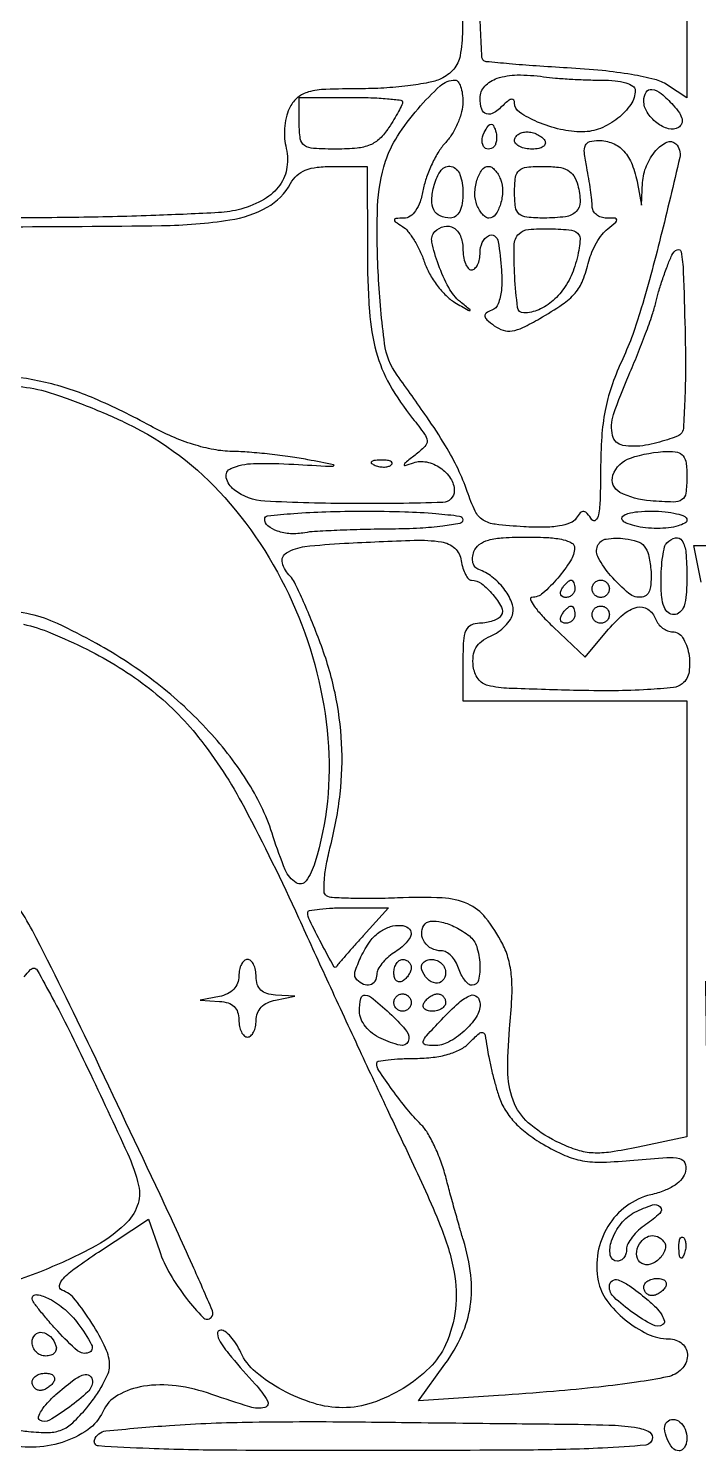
# Model space of a CAD drawing. Extents: x 24 to 1546, y 0 to 2379.
# Drawn here: x 485.6 to 563.3, y 737.5 to 903 of the extents above; entities that cross this region are included whole.
import ezdxf

# ---------------------------------------------------------------- set-up
doc = ezdxf.new("R2010")
doc.units = 0
doc.header["$MEASUREMENT"] = 0
doc.layers.get('0').update_dxf_attribs({"linetype": 'CONTINUOUS'})

msp = doc.modelspace()

# ---------------------------------------------------------------- linework, layer by layer
for points in [[(669.79548, 1002.302636, -0.00002), (669.596685, 899.530331, -0.000025), (669.388942, 796.915146, -0.198373)], [(562, 935.044335), (562, 894.953894), (559.75, 896.427073, 0.083597), (558.266945, 897.07677, 0.019152), (555.580251, 897.643219, 0.017602), (552.153975, 898.106127, 0.01099), (548.115283, 898.418175, -0.003403), (544.491869, 898.642893, -0.005339), (541.380779, 898.890508, -0.001696), (538.700286, 899.14185, -0.173849), (538.367848, 899.298819, -0.185022), (538.217375, 899.636229, -0.001286), (538.053924, 902.837406, -0.004731), (537.910058, 906.52613, -0.002982)], [(536.015313, 911.410515, -0.002637), (535.959564, 902.758476, -0.041573), (535.680656, 899.825705, -0.134548), (534.939788, 898.27382, -0.108011), (533.452947, 897.160515, -0.061081), (532.029325, 896.711519, -0.015376), (529.621998, 896.340901, -0.015464), (526.82337, 896.085299, -0.015039), (523.988131, 896, 0.009162), (520.093164, 895.928624, 0.05458), (518.08446, 895.633873, 0.108391), (516.855171, 895.008371, 0.09851), (515.950153, 893.906859, 0.058403), (515.565323, 892.928416, 0.036389), (515.337963, 891.715536, 0.036165), (515.287748, 890.468906, 0.053517), (515.439171, 889.38634, -0.093967), (515.583468, 886.923396, -0.122555), (514.764196, 884.828274, -0.108616), (512.958836, 883.187211, -0.062704), (510.238233, 882.049332, -0.054851), (507.647818, 881.627836, -0.003914), (500.346175, 881.307232, -0.005338), (491.443368, 881.081261, -0.00362), (481.29969, 881.005577, -0.001545)], [(482.608677, 880, 0.003613), (501.029504, 880.133106, 0.033628), (508.950917, 880.781591, 0.089425), (513.288407, 882.254168, 0.144425), (516.005539, 885.01035, -0.084985), (516.729446, 885.941247, -0.090292), (517.707966, 886.554972, -0.067765), (519.069531, 886.895043, -0.027365), (520.985796, 887), (524.901224, 887), (524.913026, 877.057836, 0.01694), (525.154786, 870.16574, 0.049223), (525.947719, 865.47063, 0.062054), (527.513706, 861.65685, 0.041582), (530.166244, 857.751949, -0.011006), (531.557276, 855.951429, -0.143627), (531.84437, 855.166096, -0.217981), (531.591324, 854.502036, -0.029714), (530.443796, 853.499496, 0.003587), (529.326104, 852.621565, 0.176064), (529.180885, 852.384301, 0.570181), (529.287401, 852.288, 0.008502), (530.262735, 852.609422, -0.136783), (531.794727, 852.706785, -0.097882), (533.382138, 852.028981, -0.099214), (534.575598, 850.808783, -0.145142), (535, 849.377555, -0.405593), (533.671114, 848.008845, -0.008393), (523.241216, 847.875983, -0.012056), (513.027647, 848.163658, -0.151), (509.44113, 849.480997, -0.173828), (508.534304, 850.880818, -0.364729), (509.080453, 851.959057, -0.095408), (511.681471, 852.519528, -0.019729), (516.385676, 852.437398, 0.000532), (520.569833, 852.20349, 0.093694), (521.00886, 852.261808, 0.769763), (521.002078, 852.374385, 0.00129), (518, 852.970405, 0.013069), (515.967358, 853.313613, 0.008139), (513.568988, 853.614631, 0.008165), (511.192497, 853.834488, 0.014637), (509.234851, 853.925877, -0.042105), (507.086503, 854.144769, -0.029204), (504.716629, 854.735003, -0.027076), (502.231521, 855.660832, -0.023438), (499.734851, 856.890435, 0.025033), (493.240907, 860.062987, 0.043497), (487.545028, 861.934384, 0.044067), (481.663026, 862.777844, 0.026473)], [(484.045319, 861.526417, -0.043455), (487.5, 860.909655, -0.019384), (489.418699, 860.311321, -0.008247), (491.940625, 859.369126, -0.008145), (494.601479, 858.274349, -0.010584), (497, 857.180759, -0.099661), (508.366569, 848.582477, -0.080186), (516.581736, 835.608674, -0.079643), (520.337237, 820.620092, -0.095982), (518.820554, 806.204406, -0.079114), (517.805434, 804.124772, -0.399251), (516.65315, 803.892302, -0.155744), (515.386648, 805.392455, -0.02208), (513.992514, 809.235687, 0.064336), (511.15462, 815.385701, 0.045227), (506.529347, 821.454602, 0.042243), (500.498244, 827.01432, 0.038996), (493.461457, 831.648409, 0.015662), (488.939337, 833.963101, 0.055265), (485.856861, 835.023588, 0.041472), (482.201468, 835.531408, 0.006137)], [(563.651766, 838.75), (562.824204, 843), (566.412102, 843, -0.020619)], [(681.5874, 575.920734, -0.198023), (682.11066, 576.138525, -0.000014), (730.176508, 576.301627, -0.000501), (783.279498, 576.427095, -0.000302), (846.254519, 576.474781), (1010.392808, 576.5)], [(484.996034, 833.877765, -0.044367), (488.153769, 832.887065, -0.016898), (492.357377, 830.977077, -0.050001), (499.622555, 826.420227, -0.060775), (505.322509, 820.764405, -0.045118), (510.635847, 812.613843, -0.015031), (516.933983, 799.820709, 0.001162), (520.178582, 792.74112, 0.00087), (523.784315, 784.957236, 0.000879), (527.205061, 777.639935, 0.002014), (529.815049, 772.140094, -0.014193), (533.382267, 764.124761, -0.050321), (534.988445, 758.738157, -0.076942), (535.141075, 754.458149, -0.075983), (533.995468, 750.312489, -0.093805), (532.131399, 747.63601, -0.056354), (529.069821, 745.246161, -0.055633), (525.490458, 743.565203, -0.082159), (522.074007, 743, -0.075123), (518.693818, 743.510744, -0.049131), (515.053509, 745.041749, -0.050242), (511.942204, 747.155252, -0.112008), (510.218499, 749.419791, 0.034158), (509.684344, 750.407357, 0.042059), (509.052201, 751.242064, 0.047252), (508.419279, 751.824781, 0.163866), (507.898994, 752, 0.435053), (507.511351, 751.583967, 0.124979), (507.822126, 750.643939, 0.035413), (509.150723, 748.854852, 0.006423), (511.88708, 745.75, -0.048228), (513.327435, 743.810838, -0.507104), (513.002862, 743.034843, -0.134323), (511.290517, 743.088001, -0.010325), (506.875727, 744.544794, 0.052135), (502.736155, 745.536787, 0.072209), (498.92462, 745.486694, 0.090018), (495.943795, 744.442785, 0.15801), (494.197335, 742.533757, -0.133697), (492.459239, 740.442118, -0.076516), (489.496233, 738.978156, -0.07199), (486.02098, 738.408643, -0.088764), (482.783252, 738.925714, 0.025073)], [(527.940893, 721.39679, 0.000034), (519.890746, 721.091255, 0.00001), (507.635762, 720.625048, 0.00001), (493.883839, 720.101334, 0.000011), (480.5, 719.591066, -0.00137)], [(483.882049, 740.463726, 0.013692), (485.587269, 740.242153, 0.027501), (487.942018, 740.131769, 0.094865), (489.43375, 740.429981, 0.094407), (490.713747, 741.258982, 0.027083), (492.337269, 742.988974, 0.023684), (493.356167, 744.323313, 0.025562), (494.216725, 745.71541, 0.026223), (494.825793, 746.975865, 0.100317), (494.996262, 747.826725, 0.109686), (494.532689, 749.892668, 0.030359), (492.929371, 752.828022, 0.029439), (491.005602, 755.525642, 0.132274), (489.452707, 756.656521, -0.378454), (489.177293, 757.184512, -0.132208), (489.62797, 757.998444, -0.044842), (491.06171, 759.237277, -0.010214), (493.708431, 761.057913), (499.5, 764.869945), (500.76883, 761.22938, 0.047592), (502.027115, 758.489173, 0.033312), (503.924969, 755.668028, 0.028895), (505.84842, 753.459698, 0.417458), (506.787834, 753.4545, 0.307248), (506.939367, 754.245787, 0.003372), (504.622348, 759.52302, 0.005135), (500.852753, 767.726605, 0.000732), (492.922498, 784.464387, 0.008304), (486.032902, 798.351506, 0.072268), (482.031805, 803.939121, 0.149125)], [(564.474622, 774.051445, -0.000663), (564.195777, 792.464538, -0.00449)], [(485.072507, 792.999312, -0.01589), (485.82363, 793.823063, -0.198059), (486.203652, 793.987621, -0.278133), (486.600154, 793.757978, -0.002429), (488.337325, 790.566141, -0.007458), (490.292375, 786.798407, -0.004633), (492.479113, 782.322647, -0.003743), (497.055897, 772.542974, -0.049117), (498.358537, 768.765487, -0.149066), (498.212476, 766.413961, -0.11516), (496.781935, 764.264864, -0.068335), (492.887736, 761.498078, -0.026323), (486.843348, 758.735938, -0.02588), (480.011656, 756.43966, -0.032857)]]:
    msp.add_lwpolyline(points, format="xyb")
for points in [[(552.125, 897, -0.025251), (553.689482, 896.92094, -0.048174), (554.922899, 896.674435, -0.067478), (555.739199, 896.30176, -0.257411), (556, 895.828741, -0.151282), (555.492297, 894.189143, -0.075457), (553.994631, 892.585382, -0.07104), (551.965832, 891.404506, -0.096619), (549.892065, 891, -0.055702), (547.322745, 891.287121, -0.045025), (544.679973, 892.141157, -0.045727), (542.586281, 893.268542, -0.251474), (542, 894.360515, 0.144857), (541.904666, 894.682671, 0.289814), (541.672791, 894.78935, 0.130096), (541.297098, 894.634167, 0.033749), (540.8, 894.2, -0.04936), (539.617945, 893.230834, -0.214006), (538.74491, 893.084147, -0.265203), (538.181788, 893.6342, -0.069779), (538, 894.930449, -0.190916), (538.538046, 896.288204, -0.123957), (539.97771, 897.210081, -0.07896), (542.30314, 897.598033, -0.036353), (545.375, 897.398208, 0.01344), (546.750763, 897.245212, 0.006238), (548.54375, 897.116974, 0.006174), (550.431297, 897.028991, 0.008558)], [(536, 894.458187, -0.063522), (535.856037, 893.32959, -0.037075), (535.416156, 892.036347, -0.036479), (534.773381, 890.786179, -0.050592), (534.012445, 889.782983, 0.048951), (533.205474, 888.726297, 0.027042), (532.425511, 887.299617, 0.026715), (531.785021, 885.753846, 0.038507), (531.401154, 884.324796, -0.034055), (531.030684, 882.894987, -0.068546), (530.516036, 881.852278, -0.095555), (529.878002, 881.214881, -0.147308), (529.138709, 880.984687, 0.012332), (528.222206, 880.953507, 0.34943), (528.056759, 880.805146, 0.291356), (528.151344, 880.581155, 0.010089), (528.978121, 880.034684, -0.084613), (529.620838, 879.456382, -0.029163), (530.340438, 878.428918, -0.028002), (531.016418, 877.181698, -0.028985), (531.540137, 875.880791, 0.046466), (532.133917, 874.542683, 0.034196), (533.021796, 873.184147, 0.034876), (534.049262, 872.005459, 0.062709), (535.062016, 871.221307, 0.000915), (536.617475, 870.306227, 0.155558), (536.805281, 870.263974, 0.666075), (536.828555, 870.337068, 0.001663), (535.712389, 871.278257, -0.093637), (534.360228, 872.927163, -0.03807), (533.161123, 875.583665, -0.033979), (532.403015, 878.220367, -0.254659), (532.75806, 879.424727, -0.139467), (533.836888, 880.025706, -0.194103), (534.917797, 879.859762, -0.162629), (535.716347, 878.93556, -0.097849), (536, 877.5, 0.038131), (536.073116, 876.542644, 0.057076), (536.29375, 875.734375, 0.074992), (536.617064, 875.182831, 0.226478), (537, 875, 0.191087), (537.381882, 875.151477, 0.088204), (537.70625, 875.5875, 0.068025), (537.926307, 876.234582, 0.048028), (538, 877, -0.107786), (538.254834, 878.168392, -0.152774), (538.961715, 878.954012, -0.288157), (539.675861, 878.93529, -0.212707), (540.109627, 878.25, -0.01624), (540.481786, 874.960754, -0.043681), (540.465042, 872.608843, -0.067883), (540.100152, 871.050326, -0.212841), (539.357357, 870.306889, 0.051956), (538.695727, 869.970616, 0.297293), (538.543209, 869.627989, 0.176709), (538.778299, 869.206659, 0.020171), (539.644456, 868.51803, 0.079974), (540.685404, 867.986952, 0.117261), (541.705879, 867.906476, 0.074714), (542.971856, 868.303517, 0.017865), (544.923846, 869.341643, 0.017537), (547.568749, 870.998325, 0.067028), (549.016887, 872.290404, 0.082268), (549.917171, 873.777878, 0.035104), (550.628779, 876, -0.040859), (550.977987, 877.048808, -0.030998), (551.521906, 878.132812, -0.031735), (552.164674, 879.091796, -0.061283), (552.81107, 879.75, 0.008732), (553.739868, 880.515792, 0.244582), (553.853715, 880.797482, 0.369632), (553.673648, 880.97105, 0.014729), (552.69113, 881, -0.079851), (552.04516, 881.103825, -0.091234), (551.496769, 881.403906, -0.100758), (551.130131, 881.850585, -0.122219), (551, 882.375, 0.027247), (550.960131, 883.106076, 0.007261), (550.816406, 884.264063, 0.00734), (550.614255, 885.577733, 0.007508), (550.375, 886.875, -0.019269), (550.098403, 888.601439, -0.134686), (550.222625, 889.437899, -0.227341), (550.720168, 889.864274, -0.065453), (551.752555, 890, -0.098234), (553.383952, 889.676358, -0.111609), (554.684625, 888.759568, -0.091271), (555.643256, 887.204671, -0.04719), (556.268, 885), (556.727636, 882.5), (556.863818, 885.127555, -0.087169), (557.309528, 887.06887, -0.077487), (558.400791, 888.831934, -0.107395), (559.68192, 889.801652, -0.314644), (560.715134, 889.618199, -0.2587), (561.172836, 888.021073, -0.004371), (558.957648, 878.80733, -0.011259), (556.550071, 870.012539, -0.035763), (554.396418, 864.311925, 0.026088), (553.237901, 861.415986, 0.03446), (552.508892, 858.669939, 0.031002), (552.116004, 855.631993, 0.016135), (551.984687, 851.811925, -0.007082), (551.930136, 848.456775, -0.035007), (551.740821, 846.577626, -0.16104), (551.407122, 845.951597, -0.468225), (550.984687, 846, 0.031577), (550.437244, 846.729113, 0.192026), (550.027707, 846.944512, 0.232944), (549.632878, 846.799062, 0.046684), (549.155355, 846.192353, -0.157062), (548.471191, 845.632604, -0.052946), (547.213419, 845.286754, -0.038431), (545.43001, 845.133502, -0.01685), (543.057522, 845.192353, -0.013901), (539.767254, 845.477001, -0.111831), (538.343134, 845.975698, -0.143465), (537.438791, 846.993907, -0.027826), (536.503736, 849.297324, 0.02991), (535.435551, 851.897566, 0.023314), (533.980756, 854.584736, 0.016085), (531.813833, 857.928572, 0.00509), (528.370923, 862.778405, -0.125029), (526.916246, 866.433649, -0.019014), (526.189143, 874.317661, -0.021701), (526.104141, 882.376378, -0.071604), (527.031026, 887.59401, -0.063628), (528.417165, 890.494137, -0.034125), (530.794197, 893.678978, -0.030584), (533.362472, 896.324738, -0.186909), (535.105755, 897, -0.246656), (535.44899, 896.819709, -0.066395), (535.737316, 896.253342, -0.051207), (535.934846, 895.431818, -0.033422)], [(560.410155, 894.099277, -0.031298), (561.124688, 893.202896, -0.094867), (561.442265, 892.494124, -0.162185), (561.392687, 891.941623, -0.152711), (561.021338, 891.513188, -0.210093), (559.876623, 891.35256, -0.096151), (558.501582, 892.04493, -0.088239), (557.388722, 893.27208, -0.141068), (557, 894.622445, -0.136193), (557.273512, 895.607951, -0.304299), (557.945439, 895.923103, -0.136965), (559.017964, 895.438389, -0.034647)], [(529, 894.464817, -0.114403), (528.924424, 894.138835, -0.009554), (528.525591, 893.362804, -0.012338), (528.003553, 892.447906, -0.009212), (527.38499, 891.464817, -0.055665), (526.354388, 890.219298, -0.094919), (525.227628, 889.482602, -0.07412), (523.714433, 889.109385, -0.023466), (521.38499, 889, -0.012853), (518.654175, 889.070209, -0.138017), (517.615416, 889.421038, -0.210075), (517.128215, 890.203936, -0.035648), (517, 892), (517, 895), (523, 895, -0.008366), (525.300534, 894.961505, -0.013876), (527.2375, 894.84279, -0.007491), (528.810123, 894.678733, -0.379794)], [(539.604167, 889.270833, -0.198339), (538.941134, 888.995338, -0.274516), (538.399603, 889.315272, -0.160291), (538.239822, 890.176395, -0.105175), (538.582949, 891.134215, -0.024362), (539.012891, 891.759582, -0.233206), (539.294341, 891.899578, -0.286646), (539.536207, 891.749629, -0.033951), (539.787251, 891.138246, -0.052621), (539.903448, 890.610215, -0.052345), (539.907167, 890.068604, -0.057227), (539.805016, 889.594136, -0.115259)], [(545.5, 890, -0.202618), (545.558599, 889.621877, -0.181468), (545.33165, 889.29375, -0.104212), (544.804599, 889.071541, -0.047867), (544.059017, 889, -0.0466), (543.270941, 889.073608, -0.066561), (542.604836, 889.29375, -0.086673), (542.155423, 889.618015, -0.195654), (542, 890, -0.142666), (542.111069, 890.38134, -0.09965), (542.423289, 890.70625, -0.08433), (542.890182, 890.925146, -0.067639), (543.440983, 891, -0.061875), (544.038022, 890.925833, -0.051278), (544.640225, 890.70625, -0.053305), (545.157656, 890.382836, -0.08825)], [(536, 884, -0.034204), (535.911367, 882.705864, -0.077913), (535.629918, 881.770478, -0.118321), (535.171034, 881.206871, -0.164437), (534.559017, 881, -0.101868), (533.353216, 881.24824, -0.178118), (532.622246, 881.941056, -0.132309), (532.387471, 883.120049, -0.047348), (532.664869, 884.826459, -0.096034), (533.498964, 886.56532, -0.302492), (534.657662, 886.981165, -0.25542), (535.659383, 886.060874, -0.082082)], [(540.361626, 885.5, -0.095517), (540.604527, 884.133779, -0.069944), (540.36747, 882.608298, -0.079985), (539.781399, 881.405669, -0.24411), (539, 881, -0.152135), (538.657423, 881.106706, -0.057515), (538.275788, 881.440625, -0.050144), (537.916706, 881.926067, -0.042592), (537.638374, 882.5, -0.095517), (537.395473, 883.866221, -0.069944), (537.63253, 885.391702, -0.079985), (538.218601, 886.594331, -0.24411), (539, 887, -0.152135), (539.342577, 886.893294, -0.057515), (539.724212, 886.559375, -0.050144), (540.083294, 886.073933, -0.042592)], [(549.335131, 884.826459, -0.056557), (549.614271, 882.884791, -0.208953), (549.162714, 881.761379, -0.163291), (547.92882, 881.160913, -0.032306), (545.440983, 881, -0.022216), (543.424235, 881.089653, -0.158351), (542.536749, 881.467961, -0.183574), (542.110775, 882.26533, -0.031897), (542, 884, -0.031718), (542.109819, 885.729441, -0.181596), (542.531947, 886.528327, -0.159582), (543.409779, 886.908732, -0.02311), (545.383369, 887, -0.030084), (547.095387, 886.896898, -0.095932), (548.180565, 886.547396, -0.128247), (548.878294, 885.886945, -0.075633)], [(549.470648, 879.047492, -0.150489), (549.601976, 878.543361, -0.025929), (549.506457, 877.54876, -0.026198), (549.264377, 876.354381, -0.020771), (548.88284, 875.09376, -0.060638), (547.888023, 873.068341, -0.068586), (546.469546, 871.433451, -0.075625), (544.799306, 870.367028, -0.104699), (543.065741, 870, -0.378015), (542.354315, 870.62753, -0.016309), (542.021168, 874.21741, -0.019048), (541.942287, 877.830323, -0.194689), (542.514911, 879.181577, -0.177766), (543.6036, 879.685547, -0.025245), (546.108606, 879.763742, -0.02355), (548.602973, 879.597957, -0.229866)], [(561.284301, 855.966538, -0.088187), (560.784675, 855.657315, -0.016382), (559.764522, 855.290093, -0.017105), (558.528273, 854.936535, -0.014874), (557.211943, 854.649625, -0.089879), (554.577078, 854.634914, -0.298929), (553.375353, 855.764899, -0.141352), (553.48673, 858.203727, -0.02161), (555.262228, 862.785525, 0.00728), (556.266493, 865.171814, 0.007011), (557.213936, 867.61623, 0.006959), (557.988372, 869.792881, 0.025221), (558.390832, 871.205897, -0.01619), (558.719247, 872.443323, -0.008869), (559.197175, 873.937704, -0.008831), (559.736764, 875.439481, -0.013922), (560.257983, 876.705897, -0.179892), (560.871711, 877.333452, -0.494246), (561.337726, 877.092313, -0.035139), (561.58595, 874.736274, -0.002455), (561.784301, 868.084301, -0.006555), (561.836483, 863.658558, -0.00998), (561.7547, 859.815732, -0.005028), (561.589434, 856.596587, -0.197333)], [(525.8125, 852.316886, 0.051402), (526.359369, 852.160852, 0.05415), (526.916927, 852.123424, 0.060344), (527.402231, 852.202593, 0.126455), (527.729167, 852.395833, 0.296942), (527.77538, 852.614691, 0.208169), (527.592839, 852.799335, 0.077125), (527.112848, 852.910055, 0.028489), (526.416667, 852.921053, 0.018894), (525.670344, 852.862007, 0.168741), (525.37858, 852.720685, 0.470617), (525.395823, 852.538436, 0.054073)], [(562, 850.942502, -0.030022), (561.88776, 849.074908, -0.222442), (561.428342, 848.338543, -0.150884), (560.453805, 848.062818, -0.012147), (557.758627, 848.192502, -0.100955), (554.220041, 849.185571, -0.373526), (553.424864, 851.170619, -0.232802), (555.445066, 853.166708, -0.073097), (559.75, 853.93232, -0.060363), (560.910719, 853.826976, -0.180568), (561.57156, 853.404911, -0.134032), (561.909418, 852.555718, -0.028053)], [(536, 846, -0.358868), (535.657621, 845.584408, -0.015709), (533.668372, 845.260998, -0.019714), (531.033114, 845.022307, -0.010408), (527.75, 844.923489, 0.003704), (524.455011, 844.868517, 0.00454), (521.377758, 844.766405, 0.003802), (518.79468, 844.63752, 0.032308), (517.642368, 844.496176, -0.060025), (516.001663, 844.386512, -0.07032), (514.472178, 844.686334, -0.089289), (513.380126, 845.300181, -0.223777), (513, 846.106989, -0.385085), (513.323906, 846.465188, -0.005742), (516.378125, 846.737678, -0.012094), (520.090564, 846.935782, -0.007282), (524.5, 847, -0.00681), (529.244636, 846.935375, -0.014876), (532.875, 846.728261, -0.010078), (535.617971, 846.433932, -0.377473)], [(562, 846, -0.275259), (561.770364, 845.614478, -0.053437), (560.989211, 845.29375, -0.043243), (559.877484, 845.072564, -0.027497), (558.559017, 845, -0.026918), (557.196361, 845.073414, -0.033489), (555.947275, 845.29375, -0.035556), (554.95866, 845.613307, -0.159713), (554.5, 846, -0.369423), (554.562569, 846.402624, -0.106919), (555.16126, 846.726474, -0.051222), (556.311372, 846.936318, -0.019531), (557.940983, 847, -0.02325), (559.496569, 846.927625, -0.03716), (560.807664, 846.70625, -0.042932), (561.746916, 846.387294, -0.297764)], [(535.819551, 841.25, 0.03539), (536.004823, 840.388497, 0.050025), (536.297571, 839.660938, 0.061522), (536.645721, 839.157902, 0.213797), (536.998122, 839, -0.166005), (538.155053, 838.605001, -0.052706), (539.490116, 837.327584, -0.053091), (540.480343, 835.867877, -0.266974), (540.450174, 834.91938, -0.118372), (540.094551, 834.566467, -0.048717), (539.478713, 834.270068, -0.044587), (538.725621, 834.068035, -0.043273), (537.940983, 834, 0.110074), (536.947232, 833.778545, 0.183274), (536.357832, 833.170397, 0.087844), (536.069531, 831.949996, 0.014187), (536, 829.5), (536, 825), (549, 825), (562, 825), (562, 799.706435), (562, 774.41287), (556.354278, 773.228667, -0.014074), (553.1748, 772.654671, -0.049852), (551.106679, 772.549438, -0.063918), (549.337798, 772.864827, -0.034754), (547.279389, 773.671711, -0.058743), (543.892609, 775.797022, -0.120141), (541.996554, 778.271116, -0.097887), (541.233123, 781.691436, -0.030678), (541.427617, 786.962198, 0.012608), (541.68431, 790.472025, 0.032484), (541.640724, 793.012608, 0.044052), (541.297628, 795.009589, 0.054819), (540.620907, 796.766191, 0.047815), (538.638085, 799.840642, 0.122557), (536.558824, 801.449495, 0.093502), (533.61349, 802.133462, 0.020859), (528.426905, 802.133475, -0.007542), (525.549884, 802.056853, -0.010556), (522.978413, 802.081457, -0.007174), (520.843566, 802.177647, -0.124182), (520.18373, 802.386449, -0.251305), (519.890859, 802.892302, -0.027694), (519.922692, 804.277359, -0.027543), (520.164285, 806.077328, -0.016328), (520.639441, 808.190766, 0.035859), (521.74906, 814.216209, 0.04024), (521.925814, 820.108163, 0.040455), (521.157589, 825.924877, 0.036972), (519.451145, 831.726026, 0.007083), (518.405528, 834.38893, 0.009296), (517.371617, 836.787927, 0.007176), (516.44509, 838.756685, 0.082985), (515.951145, 839.448855, -0.131996), (515.052668, 841.007495, -0.332745), (515.512793, 842.152861, -0.107937), (517.675233, 842.896738, -0.016431), (522.25, 843.279241, -0.004005), (530.33493, 843.623457, -0.045778), (533.516524, 843.442063, -0.151051), (535.061772, 842.6989, -0.172069)], [(548.966731, 842.75, -0.13569), (548.509913, 841.253868, -0.036146), (547.010712, 839.233263, -0.034636), (545.268751, 837.471821, -0.182413), (544.018505, 837, 0.537209), (543.847855, 836.742272, 0.056588), (544.276407, 835.983509, 0.032018), (545.198558, 834.868947, 0.014862), (546.526683, 833.539605), (550.195771, 830.07921), (552.686779, 833.039605, -0.037156), (554.605899, 835.003832, -0.118261), (556.216091, 835.857129, -0.216541), (557.464535, 835.636887, -0.151973), (558.361626, 834.5, 0.075274), (558.68742, 833.926574, 0.064602), (559.183746, 833.440625, 0.06684), (559.768157, 833.111942, 0.094995), (560.352038, 833, -0.263093), (561.504433, 832.348534, -0.08995), (562.209905, 830.487447, -0.082704), (562.247941, 828.360242, -0.184791), (561.466984, 826.972599, -0.148081), (560.450629, 826.544449, -0.011192), (557.439025, 826.296062, -0.013644), (553.573472, 826.169918, -0.007579), (548.85687, 826.216249, -0.00294), (541.363351, 826.447576, -0.049505), (538.910291, 826.78244, -0.180381), (537.771066, 827.547731, -0.127338), (537.209393, 829, -0.0559), (537.204473, 830.217838, -0.102922), (537.508101, 831.156759, -0.103508), (538.159485, 831.893227, -0.057007), (539.203551, 832.5, 0.04944), (540.100256, 833.003184, 0.045664), (540.906992, 833.684658, 0.048747), (541.512367, 834.432219, 0.099747), (541.794107, 835.128622, 0.146843), (541.650825, 836.475228, 0.065821), (540.743513, 838.027106, 0.062268), (539.373755, 839.398261, 0.08515), (537.837947, 840.220684, -0.140506), (537.424102, 840.50438, -0.108829), (537.173588, 840.992855, -0.090237), (537.124811, 841.624393, -0.065971), (537.288705, 842.30997, -0.141311), (537.905525, 843.126141, -0.094257), (538.964909, 843.644305, -0.052957), (540.678399, 843.922812, -0.013829), (543.468615, 844, -0.013863), (545.962715, 843.930835, -0.04205), (547.642259, 843.695008, -0.071868), (548.649783, 843.307654, -0.27861)], [(557.813358, 840.25, -0.069035), (557.716027, 837.918981, -0.320612), (556.803766, 837.033155, -0.214473), (555.276896, 837.459614, -0.040069), (553.148586, 839.544121, -0.051198), (551.729893, 841.559361, -0.226163), (551.636385, 842.968852, -0.266936), (552.647122, 843.77042, -0.066095), (554.844436, 843.80731, -0.051756), (556.227573, 843.500004, -0.139205), (557.052224, 842.937426, -0.118174), (557.536288, 841.960962, -0.032223)], [(562, 839.5, -0.016668), (561.927513, 837.326193, -0.063857), (561.666667, 836, -0.12648), (561.196999, 835.272668, -0.188641), (560.5, 835, -0.172496), (559.819858, 835.24184, -0.129351), (559.347826, 835.888889, -0.071579), (559.078198, 837.040066, -0.021793), (559, 838.833333, -0.016072), (559.048764, 840.349997, -0.020702), (559.195833, 841.736458, -0.018996), (559.406522, 842.861888, -0.14152), (559.666667, 843.333333, -0.137869), (560.676072, 843.899793, -0.326232), (561.429193, 843.587297, -0.115687), (561.883749, 842.199088, -0.021525)], [(549, 838, -0.105053), (548.918938, 837.618444, -0.099167), (548.688914, 837.29375, -0.09642), (548.345238, 837.076123, -0.093332), (547.940983, 837, -0.108972), (547.586039, 837.078288, -0.182303), (547.3746, 837.29375, -0.161196), (547.343488, 837.6179, -0.082592), (547.5, 838, -0.029505), (547.768994, 838.382774, -0.035638), (548.066025, 838.70625, -0.038439), (548.34829, 838.934461, -0.151918), (548.559017, 839, -0.210953), (548.727648, 838.92554, -0.081139), (548.870461, 838.70625, -0.061769), (548.967655, 838.382849, -0.042167)], [(553, 838, -0.099038), (552.923658, 837.618362, -0.097945), (552.70625, 837.29375, -0.097945), (552.381638, 837.076342, -0.099038), (552, 837, -0.099038), (551.618362, 837.076342, -0.097945), (551.29375, 837.29375, -0.097945), (551.076342, 837.618362, -0.099038), (551, 838, -0.099038), (551.076342, 838.381638, -0.097945), (551.29375, 838.70625, -0.097945), (551.618362, 838.923658, -0.099038), (552, 839, -0.099038), (552.381638, 838.923658, -0.097945), (552.70625, 838.70625, -0.097945), (552.923658, 838.381638, -0.099038)], [(549, 835, -0.105053), (548.918938, 834.618444, -0.099167), (548.688914, 834.29375, -0.09642), (548.345238, 834.076123, -0.093332), (547.940983, 834, -0.108972), (547.586039, 834.078288, -0.182303), (547.3746, 834.29375, -0.161196), (547.343488, 834.6179, -0.082592), (547.5, 835, -0.029505), (547.768994, 835.382774, -0.035638), (548.066025, 835.70625, -0.038439), (548.34829, 835.934461, -0.151918), (548.559017, 836, -0.210953), (548.727648, 835.92554, -0.081139), (548.870461, 835.70625, -0.061769), (548.967655, 835.382849, -0.042167)], [(553, 835, -0.099038), (552.923658, 834.618362, -0.097945), (552.70625, 834.29375, -0.097945), (552.381638, 834.076342, -0.099038), (552, 834, -0.099038), (551.618362, 834.076342, -0.097945), (551.29375, 834.29375, -0.097945), (551.076342, 834.618362, -0.099038), (551, 835, -0.099038), (551.076342, 835.381638, -0.097945), (551.29375, 835.70625, -0.097945), (551.618362, 835.923658, -0.099038), (552, 836, -0.099038), (552.381638, 835.923658, -0.097945), (552.70625, 835.70625, -0.097945), (552.923658, 835.381638, -0.099038)], [(524.437091, 797.754996, 0.002187), (523.298878, 796.486346, 0.003219), (522.310993, 795.361008, 0.001514), (521.479648, 794.395712, 0.059828), (521.323736, 794.162065, -0.602685), (521.036934, 794.157163, -0.004218), (519.583908, 796.85094, -0.00649), (518.218638, 799.517139, -0.115579), (518, 800.45034, -0.366159), (518.184359, 800.668335, -0.012518), (519.376833, 800.838537, -0.01818), (520.890053, 800.960435, -0.011007), (522.687091, 801), (527.374182, 801)], [(530, 798.008474, -0.141582), (529.865311, 797.542348, -0.041561), (529.4125, 796.941309, -0.038101), (528.765432, 796.318999, -0.032883), (528, 795.767927, 0.041443), (527.234793, 795.196905, 0.043473), (526.5875, 794.515842, 0.047568), (526.140779, 793.831058, 0.121331), (526, 793.259453, -0.129945), (525.792608, 792.47493, -0.199374), (525.244998, 792.049642, -0.169845), (524.481342, 792.102986, -0.09508), (523.70185, 792.631483, -0.275213), (523.478825, 793.511267, -0.039988), (524.172745, 795.306782, -0.042777), (525.239465, 797.109867, -0.090833), (526.399704, 798.234687, -0.071081), (527.592532, 798.806197, -0.092168), (528.794009, 798.952371, -0.135536), (529.660423, 798.653491, -0.247152)], [(536.75, 797.722321, -0.154389), (537.603098, 796.490998, -0.061109), (537.970741, 794.441261, -0.069322), (537.817542, 792.600049, -0.350747), (537.067388, 792, -0.170109), (536.664493, 792.141156, -0.058089), (536.222265, 792.5875, -0.0497), (535.811679, 793.234602, -0.039709), (535.5, 794, 0.058312), (535.154957, 794.764779, 0.061871), (534.648196, 795.4125, 0.069313), (534.064126, 795.851834, 0.127306), (533.491629, 796, -0.117076), (532.383108, 796.263169, -0.127056), (531.550001, 796.992298, -0.138993), (531.219858, 797.979006, -0.151197), (531.473008, 798.956326, -0.235627), (532.226857, 799.423101, -0.080502), (533.546991, 799.331786, -0.061694), (535.152401, 798.740393, -0.045621)], [(510, 793.069551, -0.092132), (509.845146, 792.236294, -0.098629), (509.402494, 791.536664, -0.090422), (508.688881, 791.016677, -0.06486), (507.75, 790.705733), (505.5, 790.272364), (507.75, 790.136182, -0.059561), (508.752935, 789.954266, -0.115773), (509.451727, 789.545831, -0.125898), (509.859788, 788.89621, -0.077752), (510, 788, 0.048028), (510.073693, 787.234582, 0.068025), (510.29375, 786.5875, 0.088204), (510.618118, 786.151477, 0.191087), (511, 786, 0.185568), (511.381771, 786.146742, 0.089971), (511.70625, 786.567069, 0.069815), (511.926199, 787.191733, 0.049828), (512, 787.930449, -0.092132), (512.154854, 788.763706, -0.098629), (512.597506, 789.463336, -0.090422), (513.311119, 789.983323, -0.06486), (514.25, 790.294267), (516.5, 790.727636), (514.25, 790.863818, -0.059561), (513.247065, 791.045734, -0.115773), (512.548273, 791.454169, -0.125898), (512.140212, 792.10379, -0.077752), (512, 793, 0.048028), (511.926307, 793.765418, 0.068025), (511.70625, 794.4125, 0.088204), (511.381882, 794.848523, 0.191087), (511, 795, 0.185568), (510.618229, 794.853258, 0.089971), (510.29375, 794.432931, 0.069815), (510.073801, 793.808267, 0.049828)], [(530, 794.059017, -0.089642), (529.926698, 793.653442, -0.053229), (529.70625, 793.2129, -0.051032), (529.382515, 792.806203, -0.06081), (529, 792.5, -0.139169), (528.620352, 792.392057, -0.191142), (528.29375, 792.521475, -0.138808), (528.073267, 792.889346, -0.066118), (528, 793.440983, -0.062283), (528.074545, 794.037096, -0.080552), (528.29375, 794.542039, -0.097988), (528.618621, 794.879982, -0.153634), (529, 795, -0.092995), (529.381732, 794.928382, -0.096318), (529.70625, 794.723586, -0.099231), (529.923444, 794.418051, -0.105429)], [(534, 793.416667, -0.190724), (533.653027, 792.540134, -0.244413), (532.846361, 792.257027, -0.165501), (531.877068, 792.749304, -0.113253), (531.229167, 793.8125, -0.134046), (531.204183, 794.264262, -0.144529), (531.414714, 794.651172, -0.119977), (531.841384, 794.910766, -0.077096), (532.416667, 795, -0.099038), (533.020927, 794.879125, -0.097945), (533.534896, 794.534896, -0.097945), (533.879125, 794.020927, -0.099038)], [(527.745488, 788.535178, -0.037543), (529.501607, 786.642828, -0.282493), (529.644371, 785.482166, -0.361089), (528.728718, 785.04041, -0.046032), (526.504226, 785.816121, -0.056065), (525.503406, 786.415415, -0.062452), (524.700821, 787.203517, -0.068599), (524.178213, 788.089813, -0.099273), (524, 788.978561, -0.049037), (524.147772, 790.481695, -0.391502), (524.663396, 790.856451, -0.148196), (525.592473, 790.450346, -0.010335)], [(530, 790, -0.099038), (529.923658, 789.618362, -0.097945), (529.70625, 789.29375, -0.097945), (529.381638, 789.076342, -0.099038), (529, 789, -0.099038), (528.618362, 789.076342, -0.097945), (528.29375, 789.29375, -0.097945), (528.076342, 789.618362, -0.099038), (528, 790, -0.099038), (528.076342, 790.381638, -0.097945), (528.29375, 790.70625, -0.097945), (528.618362, 790.923658, -0.099038), (529, 791, -0.099038), (529.381638, 790.923658, -0.097945), (529.70625, 790.70625, -0.097945), (529.923658, 790.381638, -0.099038)], [(538, 789.828741, -0.14761), (537.541807, 788.310514, -0.062487), (536.13918, 786.682008, -0.061713), (534.338198, 785.418706, -0.122718), (532.657921, 785, -0.052421), (531.618569, 785.109268, -0.433132), (531.39884, 785.472673, -0.116912), (531.779586, 786.159117, -0.0062), (533.5, 788, -0.017821), (535.536453, 789.979332, -0.087607), (536.888567, 790.828488, -0.300611), (537.647301, 790.676238, -0.199778)], [(534, 790, -0.153634), (533.879982, 789.618621, -0.097988), (533.542039, 789.29375, -0.080552), (533.037096, 789.074545, -0.062283), (532.440983, 789, -0.066118), (531.889346, 789.073267, -0.138808), (531.521475, 789.29375, -0.191142), (531.392057, 789.620352, -0.139169), (531.5, 790, -0.06081), (531.806203, 790.382515, -0.051032), (532.2129, 790.70625, -0.053229), (532.653442, 790.926698, -0.089642), (533.059017, 791, -0.105429), (533.418051, 790.923444, -0.099231), (533.723586, 790.70625, -0.096318), (533.928382, 790.381732, -0.092995)], [(540.134634, 779.245915, 0.057999), (540.846037, 777.655052, 0.050994), (541.930359, 776.193433, 0.045288), (543.415811, 774.83678, 0.030414), (545.3289, 773.559212, 0.027058), (547.841029, 772.270855, 0.061565), (549.87697, 771.648197, 0.051787), (552.211643, 771.483698, 0.01467), (555.85185, 771.711421, -0.005862), (559.675461, 772.018304, -0.069702), (561.153906, 771.913431, -0.251051), (561.754094, 771.405914, -0.142753), (561.845071, 770.434036, -0.122924), (561.450726, 769.585131, -0.074023), (560.629053, 768.829546, -0.057812), (559.407897, 768.19341, -0.033144), (557.818467, 767.704367, 0.102011), (554.987576, 766.387007, 0.095722), (552.83299, 764.032397, 0.093592), (551.677475, 760.9954, 0.09248), (551.701975, 757.732734, 0.111703), (552.712855, 755.43479, 0.061721), (554.836575, 753.201248, 0.061671), (557.444261, 751.55134, 0.110683), (559.90437, 751, -0.18132), (561.458017, 750.417432, -0.225783), (562.064655, 749.018588, -0.189652), (561.388795, 747.462631, -0.147601), (559.75, 746.582026, -0.01434), (556.150434, 745.959269, -0.008201), (551.774864, 745.403975, -0.006823), (546.501881, 744.895212, -0.003888), (540.116153, 744.416884), (530.838547, 743.794438), (533.919273, 748.047258, 0.05072), (535.874946, 751.4193, 0.069143), (536.865638, 754.786558, 0.066956), (536.91723, 758.379125, 0.044112), (536.064523, 762.429002, -0.004104), (535.626866, 763.909232, -0.001836), (535.074304, 765.863168, -0.001817), (534.505089, 767.933647, -0.002467), (534.007211, 769.807313, 0.024776), (533.44887, 771.584973, 0.022277), (532.699851, 773.364415, 0.022896), (531.883363, 774.899801, 0.062799), (531.13197, 775.86803, -0.025366), (529.542682, 777.627304, -0.014671), (527.806302, 779.889638, -0.009098), (526.260266, 782.115473, -0.149839), (526.003186, 782.972506, -0.362771), (526.181001, 783.182738, -0.012513), (527.323579, 783.352743, -0.018182), (528.773024, 783.478176, -0.011032), (530.493666, 783.526194, 0.026972), (532.546083, 783.649011, 0.041694), (534.287181, 783.996587, 0.049373), (535.695087, 784.557367, 0.07801), (536.74048, 785.325065, -0.011099), (537.872385, 786.415906, -0.2538), (538.294664, 786.522665, -0.291286), (538.576032, 786.223309, -0.013833), (538.805734, 784.79887, 0.018005), (538.9941, 783.689712, 0.007667), (539.322214, 782.219406, 0.007574), (539.720458, 780.660047, 0.009861)], [(557.25, 764.268716, 0.038551), (556.389076, 763.588112, 0.040866), (555.660938, 762.795604, 0.044501), (555.156562, 762.012957, 0.121472), (555, 761.378028, -0.076058), (554.919447, 760.851547, -0.089331), (554.685819, 760.404796, -0.100741), (554.338335, 760.106143, -0.127983), (553.930449, 760, -0.368321), (553.109683, 760.699507, -0.126583), (553.265693, 762.378733, -0.080807), (554.374812, 764.381605, -0.111149), (555.966511, 765.675124, -0.03263), (558.013901, 766.530608, -0.298853), (558.903769, 766.303147, -0.412826), (558.871064, 765.548214, -0.038164)], [(559.429973, 762.113307, -0.157815), (559.534458, 761.687312, -0.080573), (559.405763, 761.145782, -0.06707), (559.072804, 760.574976, -0.054071), (558.578017, 760.064749, -0.14122), (557.496301, 759.591846, -0.223986), (556.550663, 759.893865, -0.214143), (556.154279, 760.833908, -0.13346), (556.5, 762, -0.104499), (557.161057, 762.692994, -0.141453), (557.978383, 762.963569, -0.147878), (558.787389, 762.752703, -0.117694)], [(561.683114, 760.8125, -0.054073), (561.461564, 760.395823, -0.470617), (561.279315, 760.37858, -0.168741), (561.137993, 760.670344, -0.018894), (561.078947, 761.416667, -0.028489), (561.089945, 762.112848, -0.077125), (561.200665, 762.592839, -0.208169), (561.385309, 762.77538, -0.296942), (561.604167, 762.729167, -0.126455), (561.797407, 762.402231, -0.060344), (561.876576, 761.916927, -0.05415), (561.839148, 761.359369, -0.051402)], [(557.358392, 755.590044, -0.028418), (558.383504, 754.649479, -0.051859), (559.086068, 753.758923, -0.079393), (559.391462, 753.048238, -0.32713), (559.225929, 752.639632, -0.267563), (558.036243, 752.603102, -0.031651), (555.700571, 754.05273, -0.032854), (553.55047, 755.80724, -0.208099), (553, 757.07258, -0.237272), (553.32392, 757.716746, -0.246525), (554.025129, 757.826694, -0.074439), (555.314187, 757.161349, -0.015128)], [(559.5, 757, -0.06081), (559.193797, 756.617485, -0.051032), (558.7871, 756.29375, -0.053229), (558.346558, 756.073302, -0.089642), (557.940983, 756, -0.105429), (557.581949, 756.076556, -0.099231), (557.276414, 756.29375, -0.096318), (557.071618, 756.618268, -0.092995), (557, 757, -0.153634), (557.120018, 757.381379, -0.097988), (557.457961, 757.70625, -0.080552), (557.962904, 757.925455, -0.062283), (558.559017, 758, -0.066118), (559.110654, 757.926733, -0.138808), (559.478525, 757.70625, -0.191142), (559.607943, 757.379648, -0.139169)], [(491.327054, 752.766366, -0.035364), (492.909044, 750.299177, -0.45432), (492.57337, 749.389231, -0.27677), (491.278603, 749.618845, -0.028786), (488.973175, 751.868227, -0.007292), (487.833963, 753.152631, -0.010698), (486.87337, 754.317503, -0.006349), (486.106679, 755.314627, -0.162096), (486, 755.635042, -0.457963), (486.553352, 756.11248, -0.086956), (487.99462, 755.634053, -0.054033), (489.823077, 754.377921, -0.055061)], [(488.770833, 750.1875, -0.134046), (488.795817, 749.735738, -0.144529), (488.585286, 749.348828, -0.119977), (488.158616, 749.089234, -0.077096), (487.583333, 749, -0.099038), (486.979073, 749.120875, -0.097945), (486.465104, 749.465104, -0.097945), (486.120875, 749.979073, -0.099038), (486, 750.583333, -0.190724), (486.346973, 751.459866, -0.244413), (487.153639, 751.742973, -0.165501), (488.122932, 751.250696, -0.113253)], [(488.5, 746, -0.06081), (488.193797, 745.617485, -0.051032), (487.7871, 745.29375, -0.053229), (487.346558, 745.073302, -0.089642), (486.940983, 745, -0.105429), (486.581949, 745.076556, -0.099231), (486.276414, 745.29375, -0.096318), (486.071618, 745.618268, -0.092995), (486, 746, -0.153634), (486.120018, 746.381379, -0.097988), (486.457961, 746.70625, -0.080552), (486.962904, 746.925455, -0.062283), (487.559017, 747, -0.066118), (488.110654, 746.926733, -0.138808), (488.478525, 746.70625, -0.191142), (488.607943, 746.379648, -0.139169)], [(493, 746.07258, -0.207416), (492.472299, 744.855225, -0.029371), (490.325683, 743.069037, -0.027878), (488.006935, 741.55139, -0.276051), (486.889939, 741.568022, -0.342311), (486.748444, 741.946682, -0.065502), (487.077596, 742.659055, -0.045802), (487.768554, 743.558247, -0.025579), (488.757476, 744.522795, -0.016362), (490.705848, 746.127761, -0.076674), (491.974308, 746.826145, -0.253311), (492.674093, 746.723282, -0.236429)], [(562, 739.440983, -0.060079), (561.933547, 738.889926, -0.078855), (561.737678, 738.423289, -0.097032), (561.447594, 738.110813, -0.15858), (561.106989, 738, -0.218838), (560.34213, 738.351599, -0.079209), (559.701133, 739.394883, -0.079214), (559.41633, 740.585694, -0.218914), (559.708381, 741.375048, -0.211971), (560.41103, 741.645673, -0.164168), (561.182435, 741.341535, -0.119858), (561.786296, 740.515466, -0.09848)], [(547.25, 741.104902, -0.004896), (552.942015, 740.993606, -0.029064), (555.905297, 740.73379, -0.064314), (557.499712, 740.285619, -0.300682), (558, 739.52891, -0.386199), (557.222393, 738.672321, -0.012648), (552.207844, 738.314213, -0.009991), (543.678563, 738.092245, -0.001289), (525.416714, 738.029053, -0.001533), (508.718418, 738.065509, -0.008172), (499.599098, 738.262462, -0.006541), (493.709956, 738.563191, -0.490979), (493.24613, 739.250143, -0.295373), (494.558517, 740.305909, -0.008678), (501.966536, 740.942243, -0.013552), (511.590814, 741.339271, -0.006434), (524, 741.354902, 0.000129), (529.568434, 741.291703, 0.000085), (535.985937, 741.221612, 0.000085), (542.237569, 741.155454, 0.000163)]]:
    msp.add_lwpolyline(points, format="xyb", close=True)

doc.saveas('drawing.dxf')
